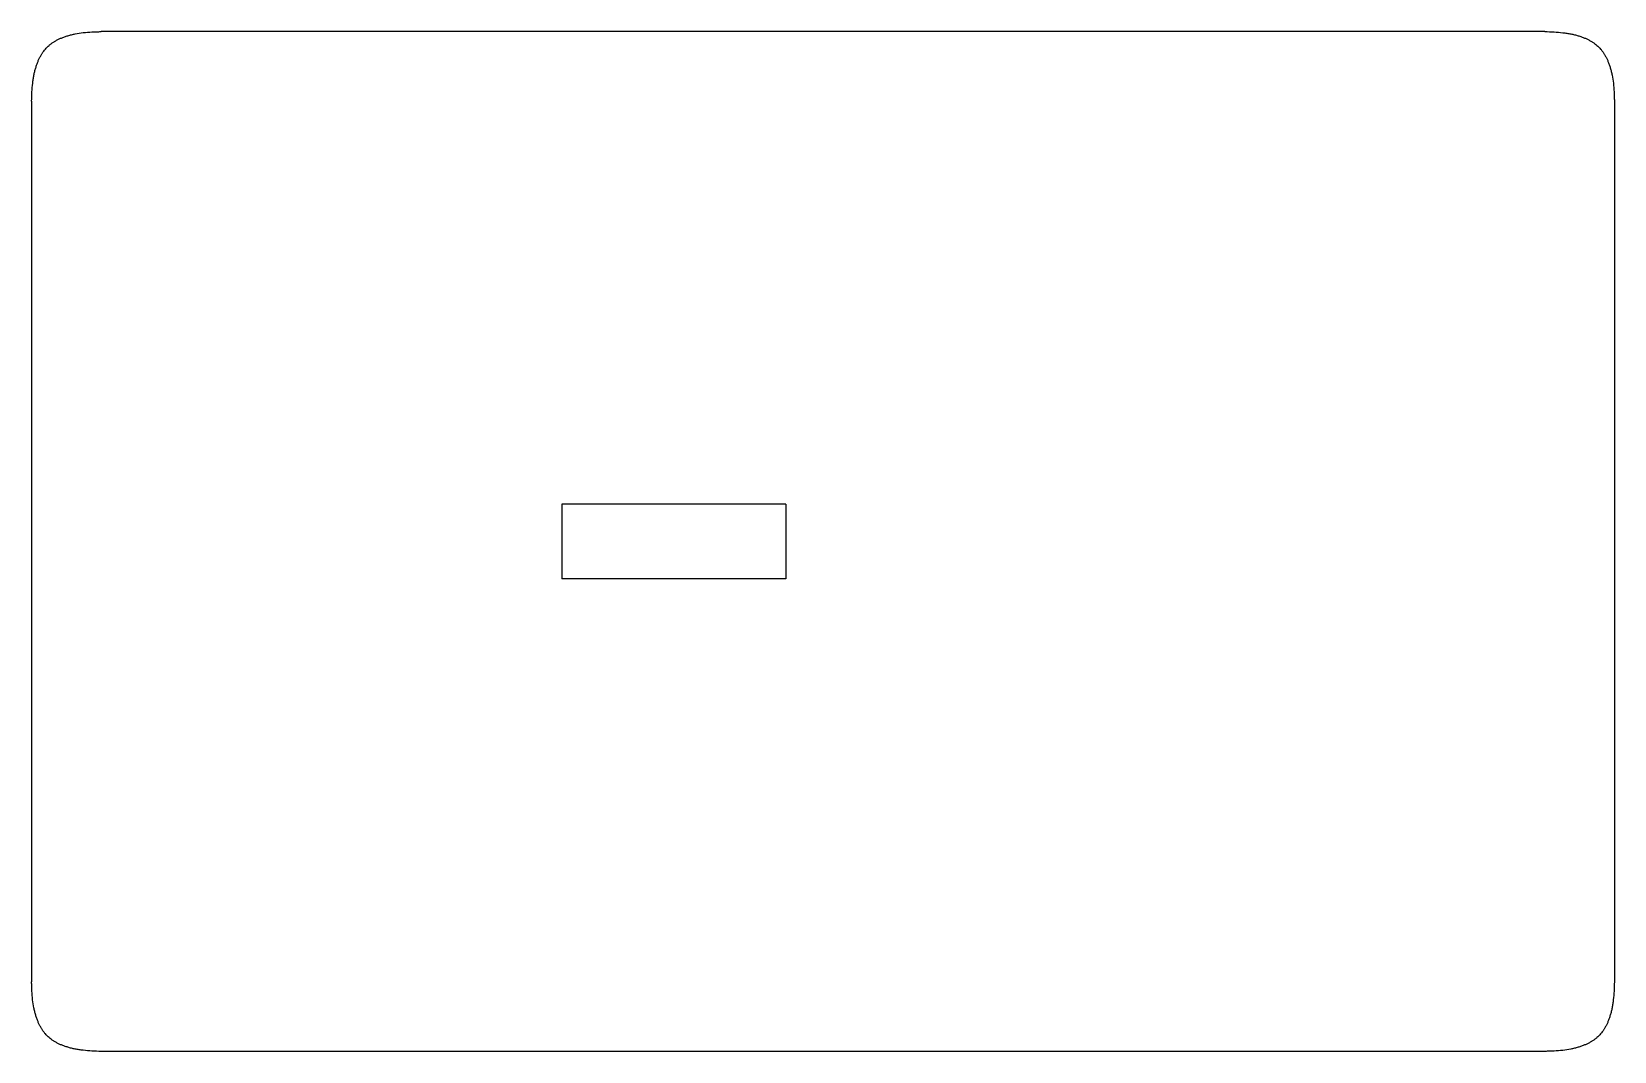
# Model space of a CAD drawing. Extents: x -106 to 106, y -68 to 68.
import ezdxf

# ---------------------------------------------------------------- set-up
doc = ezdxf.new("R2010")
doc.units = 0
doc.header["$MEASUREMENT"] = 0
doc.layers.add('VISIBLE', color=7, linetype='CONTINUOUS')

msp = doc.modelspace()

# ---------------------------------------------------------------- linework, layer by layer
at = {"layer": 'VISIBLE'}
for p, q in [((96.7, 68.3, 7.5), (-96.7, 68.3, 7.5)), ((-106, 59, 7.5), (-106, -59, 7.5)), ((106, 59, 7.5), (106, -59, 7.5)), ((-5, 5, 7.5), (-35, 5, 7.5)), ((-35, 5, 7.5), (-35, -5, 7.5)), ((-5, 5, 7.5), (-5, -5, 7.5)), ((-5, -5, 7.5), (-35, -5, 7.5)), ((96.7, -68.3, 7.5), (-96.7, -68.3, 7.5))]:
    msp.add_line(p, q, dxfattribs=at)
for points in [[(-106, 59, 7.5), (-106, 59.42, 7.5), (-105.98, 60.24, 7.5), (-105.89, 61.2, 7.5), (-105.79, 61.94, 7.5), (-105.7, 62.47, 7.5), (-105.59, 62.97, 7.5), (-105.48, 63.37, 7.5), (-105.38, 63.68, 7.5), (-105.28, 63.98, 7.5), (-105.15, 64.32, 7.5), (-104.98, 64.71, 7.5), (-104.82, 65.01, 7.5), (-104.69, 65.23, 7.5), (-104.59, 65.39, 7.5), (-104.48, 65.55, 7.5), (-104.34, 65.74, 7.5), (-104.16, 65.97, 7.5), (-103.92, 66.22, 7.5), (-103.67, 66.46, 7.5), (-103.44, 66.65, 7.5), (-103.24, 66.79, 7.5), (-103.03, 66.93, 7.5), (-102.76, 67.09, 7.5), (-102.41, 67.28, 7.5), (-102.02, 67.45, 7.5), (-101.6, 67.61, 7.5), (-101.14, 67.76, 7.5), (-100.67, 67.89, 7.5), (-99.99, 68.04, 7.5), (-99.09, 68.18, 7.5), (-98.13, 68.26, 7.5), (-97.32, 68.29, 7.5), (-96.91, 68.3, 7.5), (-96.7, 68.3, 7.5)], [(96.7, 68.3, 7.5), (97.12, 68.3, 7.5), (97.94, 68.28, 7.5), (98.9, 68.19, 7.5), (99.64, 68.09, 7.5), (100.17, 68, 7.5), (100.67, 67.89, 7.5), (101.07, 67.78, 7.5), (101.38, 67.68, 7.5), (101.68, 67.58, 7.5), (102.02, 67.45, 7.5), (102.41, 67.28, 7.5), (102.71, 67.12, 7.5), (102.93, 66.99, 7.5), (103.09, 66.89, 7.5), (103.25, 66.78, 7.5), (103.44, 66.64, 7.5), (103.67, 66.46, 7.5), (103.92, 66.22, 7.5), (104.16, 65.97, 7.5), (104.35, 65.74, 7.5), (104.49, 65.54, 7.5), (104.63, 65.33, 7.5), (104.79, 65.06, 7.5), (104.98, 64.71, 7.5), (105.15, 64.32, 7.5), (105.31, 63.9, 7.5), (105.46, 63.44, 7.5), (105.59, 62.97, 7.5), (105.74, 62.29, 7.5), (105.88, 61.39, 7.5), (105.96, 60.43, 7.5), (105.99, 59.62, 7.5), (106, 59.21, 7.5), (106, 59, 7.5)], [(-96.7, -68.3, 7.5), (-97.12, -68.3, 7.5), (-97.94, -68.28, 7.5), (-98.9, -68.19, 7.5), (-99.64, -68.09, 7.5), (-100.17, -68, 7.5), (-100.67, -67.89, 7.5), (-101.07, -67.78, 7.5), (-101.38, -67.68, 7.5), (-101.68, -67.58, 7.5), (-102.02, -67.45, 7.5), (-102.41, -67.28, 7.5), (-102.71, -67.12, 7.5), (-102.93, -66.99, 7.5), (-103.09, -66.89, 7.5), (-103.25, -66.78, 7.5), (-103.44, -66.64, 7.5), (-103.67, -66.46, 7.5), (-103.92, -66.22, 7.5), (-104.16, -65.97, 7.5), (-104.35, -65.74, 7.5), (-104.49, -65.54, 7.5), (-104.63, -65.33, 7.5), (-104.79, -65.06, 7.5), (-104.98, -64.71, 7.5), (-105.15, -64.32, 7.5), (-105.31, -63.9, 7.5), (-105.46, -63.44, 7.5), (-105.59, -62.97, 7.5), (-105.74, -62.29, 7.5), (-105.88, -61.4, 7.5), (-105.96, -60.43, 7.5), (-105.99, -59.62, 7.5), (-106, -59.21, 7.5), (-106, -59, 7.5)], [(106, -59, 7.5), (106, -59.42, 7.5), (105.98, -60.24, 7.5), (105.89, -61.2, 7.5), (105.79, -61.94, 7.5), (105.7, -62.47, 7.5), (105.59, -62.97, 7.5), (105.48, -63.37, 7.5), (105.38, -63.68, 7.5), (105.28, -63.98, 7.5), (105.15, -64.32, 7.5), (104.98, -64.71, 7.5), (104.82, -65.01, 7.5), (104.69, -65.23, 7.5), (104.59, -65.39, 7.5), (104.48, -65.55, 7.5), (104.34, -65.74, 7.5), (104.16, -65.97, 7.5), (103.92, -66.22, 7.5), (103.67, -66.46, 7.5), (103.44, -66.65, 7.5), (103.24, -66.79, 7.5), (103.03, -66.93, 7.5), (102.76, -67.09, 7.5), (102.41, -67.28, 7.5), (102.02, -67.45, 7.5), (101.6, -67.61, 7.5), (101.14, -67.76, 7.5), (100.67, -67.89, 7.5), (99.99, -68.04, 7.5), (99.09, -68.18, 7.5), (98.13, -68.26, 7.5), (97.32, -68.29, 7.5), (96.91, -68.3, 7.5), (96.7, -68.3, 7.5)]]:
    msp.add_open_spline(points, degree=3, knots=[0, 0, 0, 0, 0.00156112, 0.00312223, 0.00390279, 0.00468335, 0.0054639, 0.00624446, 0.00663474, 0.00702502, 0.00780558, 0.00858613, 0.00936669, 0.00975697, 0.01014725, 0.01053753, 0.01092781, 0.01170836, 0.01248892, 0.01326948, 0.01405004, 0.01444032, 0.0148306, 0.01561115, 0.01639171, 0.01717227, 0.01795283, 0.01873338, 0.01951394, 0.0202945, 0.02185561, 0.02341673, 0.02419729, 0.02497784, 0.02497784, 0.02497784, 0.02497784], dxfattribs=at)

doc.saveas('drawing.dxf')
